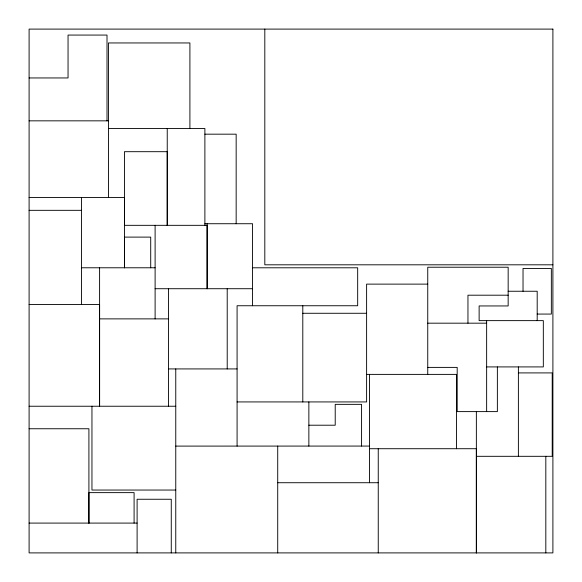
<?xml version="1.0" encoding="UTF-8"?>
<svg xmlns="http://www.w3.org/2000/svg" width="582" height="582" viewBox="0 0 582 582"><rect width="100%" height="100%" fill="white"/><g stroke="black" fill="none" stroke-linecap="round" stroke-linejoin="round"><path stroke-width="0.87" d="M29.1 77.952L68.05 77.952L68.05 35.066L107.008 35.066L107.008 120.838M29.1 120.838L108.448 120.838M108.448 128.498L204.886 128.498L204.886 225.329M204.886 134.173L236.161 134.173L236.161 223.728M29.1 197.56L124.439 197.56L124.439 267.778L124.439 237.107L150.716 237.107L150.716 267.778M29.1 210.328L81.465 210.328M204.886 223.728L252.559 223.728L252.559 305.746M552.9 264.81L264.81 264.81L264.81 29.1M81.465 267.778L155.11 267.778M252.559 267.793L357.675 267.793L357.675 305.746L237.085 305.746L237.085 446.103M427.748 284.125L366.609 284.125L366.609 401.929L237.085 401.929M155.11 288.716L252.559 288.716M508.159 291.247L537.193 291.247L537.193 320.631M508.166 295.198L467.957 295.198L467.957 323.177M29.1 304.561L99.595 304.561L99.595 406.236L99.595 267.778M302.8 313.276L366.609 313.276M537.193 314.069L551.35 314.069L551.35 268.433L523.029 268.433L523.029 291.247M99.595 318.878L168.504 318.878M427.748 323.177L486.639 323.177M486.639 366.915L543.326 366.915L543.326 320.631L479.132 320.631L479.132 305.943L508.159 305.943L508.166 267.225L427.748 267.225L427.748 374.386M427.748 367.395L457.19 367.395L457.19 411.612L497.37 411.612L497.37 366.915M168.504 368.923L237.085 368.923M518.387 372.909L552.216 372.909L552.216 456.31L476.36 456.31M366.609 374.386L456.455 374.386L456.455 448.722M29.1 406.236L175.764 406.236M308.86 425.209L335.217 425.209L335.217 404.352L361.575 404.352L361.575 446.067M29.1 428.752L88.908 428.752L88.908 523.087L88.908 492.634L134.093 492.634L134.093 523.087M175.764 446.103L369.483 446.067M369.483 448.722L476.36 448.715L476.36 552.9L476.36 411.612M277.716 482.725L378.249 482.725M175.764 490.044L91.956 490.044L91.956 406.236M29.1 523.087L137.105 523.087M545.821 456.31L545.821 552.9M518.387 366.915L518.387 456.31M486.639 320.631L486.639 411.612M378.249 448.715L378.249 552.9M369.483 374.386L369.483 482.725M308.86 401.929L308.86 446.067M302.8 305.746L302.8 401.929M277.716 446.067L277.716 552.9M227.213 288.723L227.213 368.923M207.134 223.728L207.134 288.716L207.134 225.329L124.439 225.329L124.439 151.691L167.238 151.691L167.238 225.329L167.238 128.498M189.907 128.498L189.907 42.952L108.448 42.952L108.448 197.56M175.764 368.923L175.764 552.9M171.268 552.9L171.268 499.254L137.105 499.254L137.105 552.9M168.504 288.723L168.504 406.236M155.11 225.329L155.11 318.878M81.465 197.56L81.465 304.553M552.9 29.1L29.1 29.1L29.1 552.9L552.9 552.9L552.9 29.1"/></g></svg>
